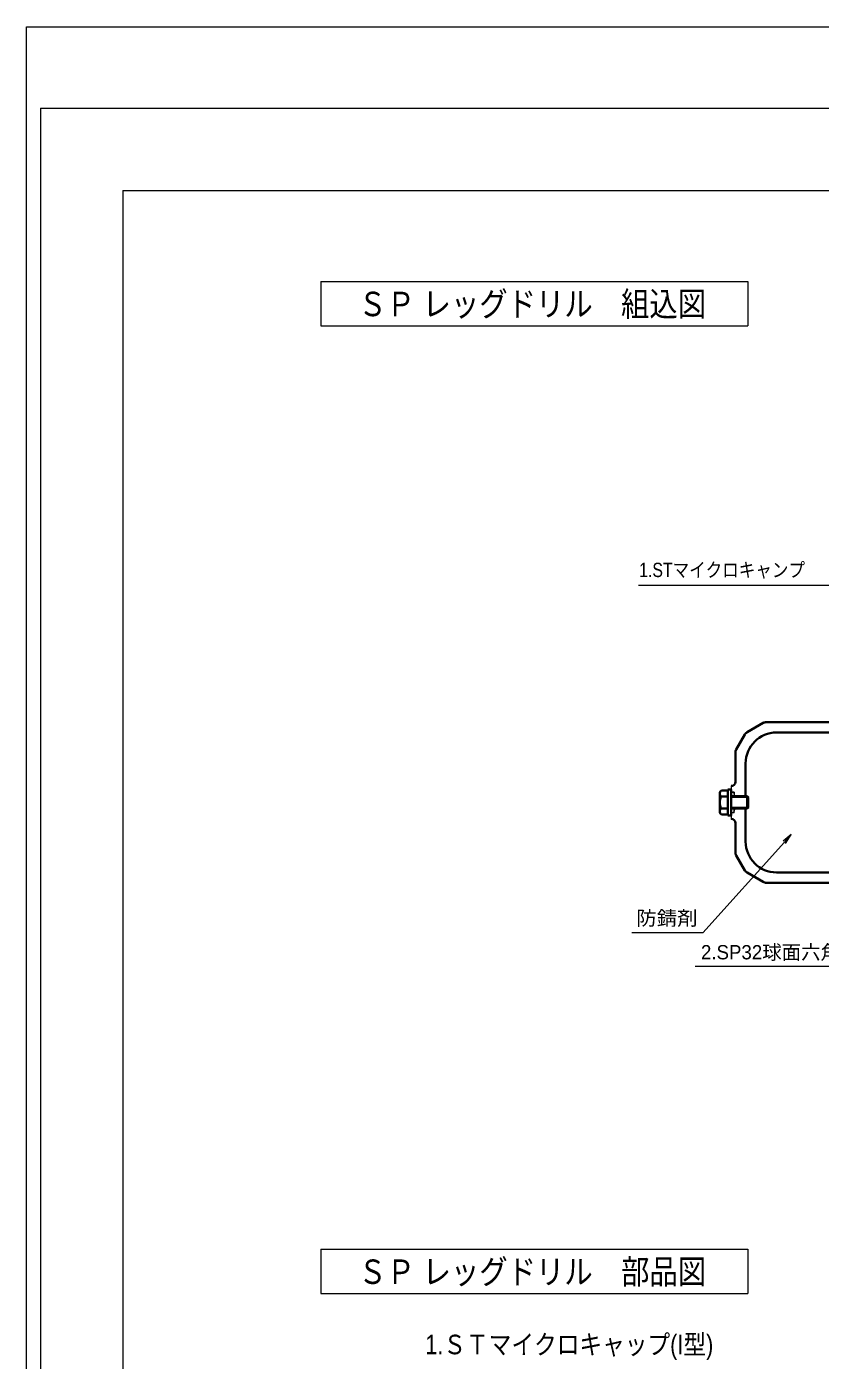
# Model space of a CAD drawing. Units: millimetres at full size; details may follow other scales. Extents: x 2119 to 3812, y 1051 to 2336.
# Drawn here: x 2119 to 2504, y 1688 to 2336 of the extents above; entities that cross this region are included whole.
import ezdxf
from ezdxf.enums import TextEntityAlignment as Align

# ---------------------------------------------------------------- set-up
doc = ezdxf.new("R2010")
doc.units = ezdxf.units.MM
doc.header["$LTSCALE"] = 8.236
doc.linetypes.add('CHAIN_DOUBLE_DASH', pattern=[23.5, 12, -1.5, 3.5, -1.5, 3.5, -1.5])
for name, color, linetype, lineweight in [('1 外形線', 7, 'Continuous', 35), ('2 細い実線', 3, 'Continuous', 20), ('5 想像線', 6, 'CHAIN_DOUBLE_DASH', 13), ('6 寸法線', 4, 'Continuous', 13), ('7 枠・タイトル', 7, 'Continuous', 13)]:
    doc.layers.add(name, color=color, linetype=linetype, lineweight=lineweight)
doc.layers.add('9文字', color=7, linetype='Continuous')
doc.styles.add('ＭＳ Ｐゴシック', font='')
doc.styles.get('ＭＳ Ｐゴシック').set_extended_font_data('MS PGothic')

# ---------------------------------------------------------------- blocks, each defined once
blk = doc.blocks.new('open_arrow')
at = {"color": 0, "linetype": 'Continuous', "lineweight": -2}
blk.add_lwpolyline([(7.5, 1.25), (0, 0), (7.5, -1.25)], dxfattribs=at)

msp = doc.modelspace()

# ---------------------------------------------------------------- linework, layer by layer
at = {"layer": '1 外形線'}
for p, q in [((2468.549, 1993.115), (2476.405, 1997.651)), ((2574.71, 1998.053), (2477.905, 1998.053)), ((2463.255, 1984.749), (2467.451, 1992.017)), ((2574.676, 1993.053), (2482.853, 1993.053)), ((2462.853, 1983.249), (2462.853, 1969.053)), ((2467.853, 1978.053), (2467.853, 1962.053)), ((2455.245, 1954.723), (2455.245, 1963.383)), ((2459.245, 1964.827), (2456.045, 1964.827)), ((2459.245, 1965.303), (2459.245, 1952.803)), ((2460.845, 1965.303), (2459.245, 1965.303)), ((2459.245, 1953.28), (2459.245, 1964.827)), ((2460.845, 1952.803), (2460.845, 1965.303)), ((2459.245, 1961.94), (2456.045, 1961.94)), ((2459.245, 1956.166), (2456.045, 1956.166)), ((2460.845, 1962.053), (2468.631, 1962.053)), ((2460.845, 1956.053), (2468.631, 1956.053)), ((2467.853, 1956.053), (2467.853, 1940.053)), ((2468.631, 1956.053), (2468.631, 1962.053)), ((2468.631, 1962.053), (2469.245, 1961.44)), ((2469.245, 1956.667), (2468.631, 1956.053)), ((2459.245, 1953.28), (2456.045, 1953.28)), ((2459.245, 1952.803), (2460.845, 1952.803)), ((2462.853, 1949.053), (2462.853, 1934.857)), ((2463.255, 1933.357), (2467.451, 1926.089)), ((2468.549, 1924.991), (2476.405, 1920.455)), ((2574.676, 1925.053), (2482.853, 1925.053)), ((2574.71, 1920.053), (2477.905, 1920.053))]:
    msp.add_line(p, q, dxfattribs=at)
for centre, radius, start, end in [((2477.905, 1995.053), 3, 90, 120), ((2470.049, 1990.517), 3, 120, 150), ((2482.853, 1978.053), 15, 90, 180), ((2465.853, 1983.249), 3, 150, 180), ((2460.853, 1969.053), 2, 270, 360), ((2456.947, 1963.383), 1.702, 122.0046, 237.99539), ((2460.853, 1959.053), 5.608, 149.02089, 210.97911), ((2456.947, 1954.723), 1.702, 122.0046, 237.99539), ((2460.853, 1949.053), 2, 360, 90), ((2482.853, 1940.053), 15, 180, 270), ((2465.853, 1934.857), 3, 180, 210), ((2470.049, 1927.589), 3, 210, 240), ((2477.905, 1923.053), 3, 240, 270)]:
    msp.add_arc(centre, radius, start, end, dxfattribs=at)
at = {"layer": '2 細い実線'}
for p, q in [((2469.245, 1961.44), (2460.845, 1961.44)), ((2469.245, 1956.667), (2460.845, 1956.667)), ((2467.239, 1962.053), (2467.853, 1962.053)), ((2467.239, 1956.053), (2467.853, 1956.053))]:
    msp.add_line(p, q, dxfattribs=at)
at = {"layer": '5 想像線'}
for centre, major_axis in [((2461.532, 1963.037), (0, 1.016)), ((2461.532, 1955.069), (0, -1.016))]:
    msp.add_ellipse(centre, major_axis=major_axis, ratio=0.688699, dxfattribs=at)
at = {"layer": '6 寸法線'}
msp.add_lwpolyline([(2118.608, 1050.969), (2118.608, 2335.785), (3811.929, 2335.785), (3811.929, 1050.969)], close=True, dxfattribs=at)
for points in [[(2526.308, 1998.053), (2525.192, 2002.927), (2511.109, 2064.425), (2415.871, 2064.425)], [(2490.015, 1943.482), (2486.671, 1939.766), (2447.024, 1895.706), (2412.58, 1895.706)], [(2571.336, 1937.016), (2568.748, 1932.738), (2536.452, 1879.377), (2443.314, 1879.377)]]:
    msp.add_lwpolyline(points, dxfattribs=at)
at = {"layer": '7 枠・タイトル'}
for p, q in [((2125.268, 2296.188), (2125.268, 1108.188)), ((2125.268, 2296.188), (3805.268, 2296.188)), ((2165.268, 2256.188), (2165.268, 1148.188)), ((2165.268, 2256.188), (3765.268, 2256.188)), ((2261.497, 2212.075), (2468.949, 2212.075)), ((2261.497, 2212.075), (2261.497, 2190.504)), ((2468.949, 2212.075), (2468.949, 2190.504)), ((2261.497, 2190.504), (2468.949, 2190.504)), ((2460.853, 1967.053), (2460.853, 1959.053)), ((2462.253, 1964.053), (2460.853, 1964.053)), ((2462.253, 1964.053), (2462.253, 1962.053)), ((2462.753, 1962.053), (2462.253, 1962.553)), ((2460.853, 1956.053), (2460.853, 1951.053)), ((2462.753, 1956.053), (2462.253, 1955.553)), ((2462.253, 1954.053), (2462.253, 1956.053)), ((2469.245, 1961.44), (2469.245, 1956.667)), ((2462.253, 1954.053), (2460.853, 1954.053)), ((2261.497, 1742.126), (2468.949, 1742.126)), ((2261.497, 1742.126), (2261.497, 1720.554)), ((2468.949, 1742.126), (2468.949, 1720.554)), ((2261.497, 1720.554), (2468.949, 1720.554))]:
    msp.add_line(p, q, dxfattribs=at)

# ---------------------------------------------------------------- block references
at = {"layer": '6 寸法線', "xscale": 0.667, "yscale": 0.667, "rotation": 228}
msp.add_blockref('open_arrow', (2490.015, 1943.482), dxfattribs=at)

# ---------------------------------------------------------------- texts
at = {"layer": '7 枠・タイトル', "style": 'ＭＳ Ｐゴシック', "width": 0.85}
for s, p in [('ＳＰ レッグドリル\u3000組込図', (2364.184, 2201.145)), ('ＳＰ レッグドリル\u3000部品図', (2364.184, 1731.196))]:
    msp.add_text(s, height=11.88, dxfattribs=at).set_placement(p, align=Align.MIDDLE_CENTER)
at = {"layer": '9文字', "style": 'ＭＳ Ｐゴシック'}
for s, width, p in [('1.STマイクロキャンプ', 0.85, (2416.119, 2066.438)), ('防錆剤', 1.05, (2414.722, 1897.331))]:
    msp.add_text(s, height=6.928, dxfattribs=dict(at, width=width)).set_placement(p, align=Align.BOTTOM_LEFT)
msp.add_text('2.SP32球面六角ナット', height=6.928, dxfattribs=at).set_placement((2446.153, 1880.792), align=Align.BOTTOM_LEFT)
at = {"layer": '9文字', "style": 'ＭＳ Ｐゴシック', "width": 0.85}
msp.add_text('1.ＳＴマイクロキャップ(I型)', height=9.501, dxfattribs=at).set_placement((2382.174, 1695.846), align=Align.MIDDLE_CENTER)

doc.saveas('drawing.dxf')
